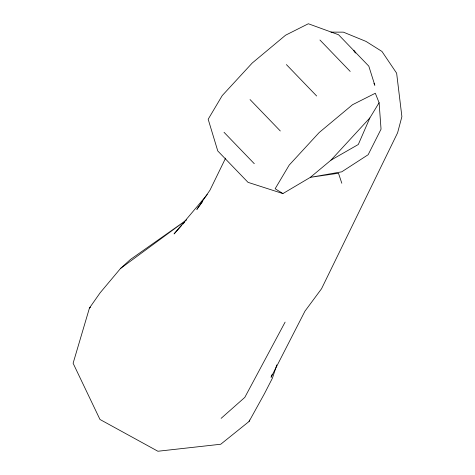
<?xml version="1.0" encoding="UTF-8"?>
<svg xmlns="http://www.w3.org/2000/svg" width="475" height="475" viewBox="0 0 475 475"><rect width="100%" height="100%" fill="white"/><g stroke="black" fill="none" stroke-linecap="round" stroke-linejoin="round"><path stroke-width="0.71" d="M120.537 268.458L186.622 219.913L130.364 259.546L120.537 268.458L100.13 292.802L89.46 308.008L73.108 363.256L99.97 419.467L157.914 451.25L220.744 444.238L249.09 421.45L249.488 420.025M276.806 364.889L272.413 378.183L264.48 393.615L249.09 421.45M272.074 374.555L271.065 377.298L304.95 311.173L321.533 288.758L397.593 132.816L401.892 116.63L396.637 73.192L381.953 51.443L365.999 41.402L343.395 32.152L330.938 32.122M282.916 193.574L275.15 188.741L289.198 165.092L319.182 132.537L352.545 104.708L375.315 93.248L379.098 102.719L369.865 117.925L358.31 144.495L330.98 160.152L310.371 177.335L282.916 193.574L248.033 182.352L217.77 150.955L208.175 119.243L222.223 95.594L252.207 63.044L285.57 35.209L308.346 23.75L338.55 34.746L368.808 66.15L374.828 85.263L373.968 83.285M225.613 158.11L209.998 190.125L196.834 209.41L202.504 201.715M285.113 322.115L244.797 397.403L221.118 418.35M207.26 194.524L174.07 233.932L181.794 225.304M182.762 224.224L184.692 222.068M330.98 160.152L369.865 117.925M89.46 308.008L90.612 307.123M319.942 40.019L350.2 71.422M286.395 64.588L316.653 95.992M250.04 99.566L280.303 130.969M224.028 132.299L254.291 163.703M355.745 53.063L353.679 50.445L355.431 52.743M341.816 183.249L338.479 173.238L310.371 177.335L341.751 171.825L368.161 154.713L381.045 129.158L379.098 102.719"/></g></svg>
